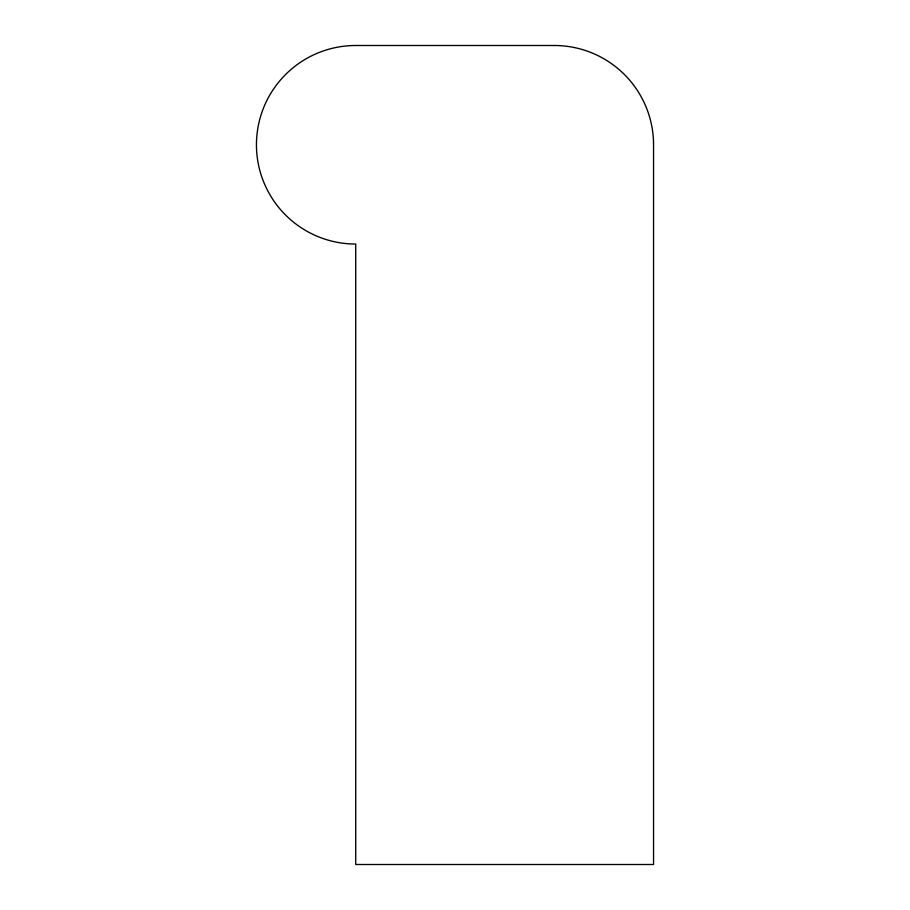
<?xml version="1.0" encoding="UTF-8"?>
<svg xmlns="http://www.w3.org/2000/svg" width="910" height="910" viewBox="0 0 910 910"><rect width="100%" height="100%" fill="white"/><g stroke="black" fill="none" stroke-linecap="round" stroke-linejoin="round"><path stroke-width="1.36" d="M554.27 45.5L355.73 45.5A99.27 99.27 0 0 0 256.449 144.77A99.27 99.27 0 0 0 355.73 244.051L355.73 864.5L653.551 864.5L653.551 144.77A99.27 99.27 0 0 0 554.27 45.5"/></g></svg>
